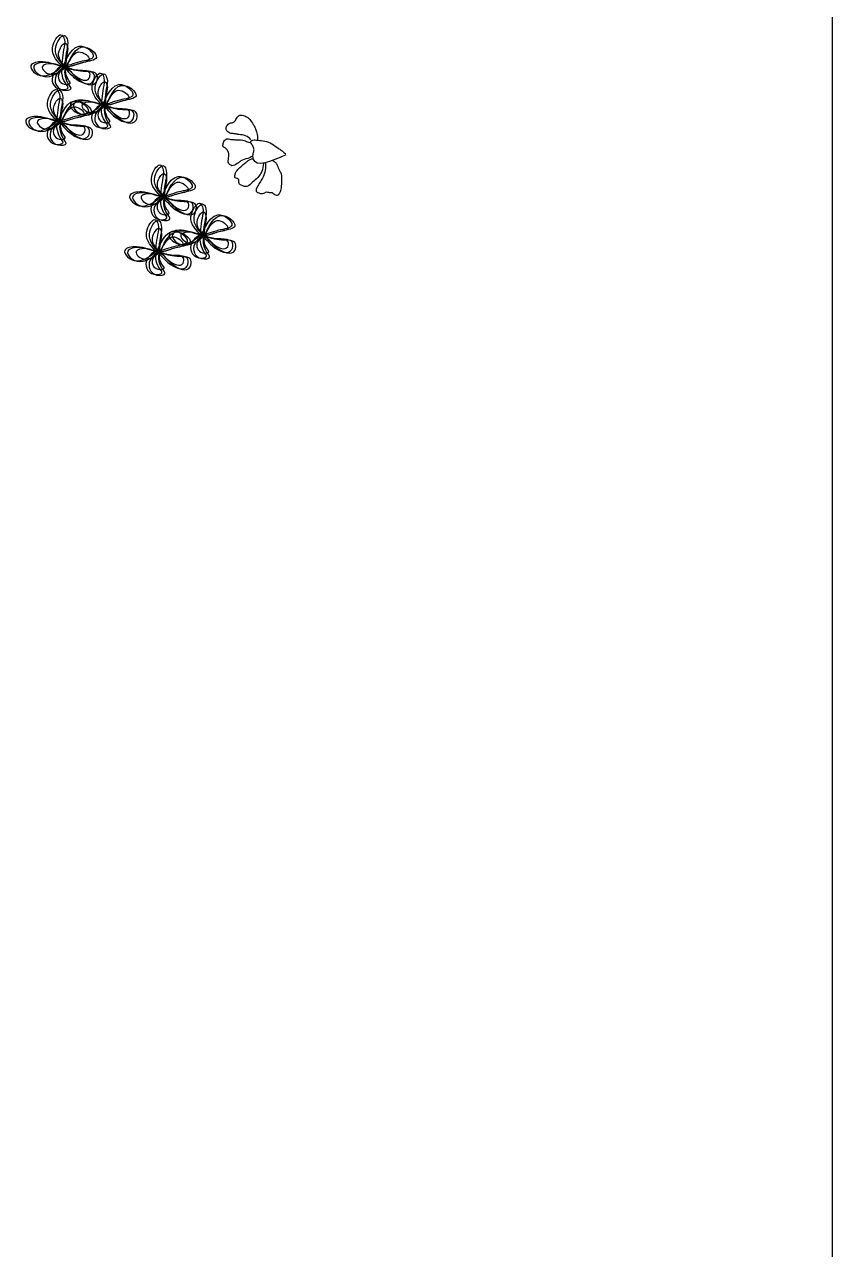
# Model space of a CAD drawing. Header units: metres. Extents: x 3586 to 7307, y 3108 to 6437.
# Drawn here: x 4055.3547 to 4055.5524, y 3261.2568 to 3261.5564 of the extents above; entities that cross this region are included whole.
import ezdxf

# ---------------------------------------------------------------- set-up
doc = ezdxf.new("R2010")
doc.units = ezdxf.units.M
doc.layers.add('PLANTERS', color=3, linetype='Continuous')

msp = doc.modelspace()

# ---------------------------------------------------------------- linework, layer by layer
msp.add_line((4055.55237, 3260.95713), (4055.55237, 3262.0994))
at = {"layer": 'PLANTERS', "color": 241}
for points in [[(4055.36373, 3261.54634), (4055.36173, 3261.55143), (4055.36391, 3261.55379), (4055.36446, 3261.5527), (4055.36428, 3261.55016), (4055.36391, 3261.54598), (4055.36809, 3261.55106), (4055.37155, 3261.54852), (4055.36828, 3261.54725), (4055.36409, 3261.54616), (4055.35919, 3261.54725), (4055.35628, 3261.54634), (4055.35919, 3261.5438), (4055.36373, 3261.54616), (4055.36173, 3261.54416), (4055.36337, 3261.54053), (4055.36537, 3261.54089), (4055.36464, 3261.54216), (4055.36409, 3261.5458), (4055.36682, 3261.54344), (4055.37155, 3261.54253), (4055.37173, 3261.54416), (4055.36828, 3261.54507), (4055.36428, 3261.54598)], [(4055.36448, 3261.54615), (4055.36248, 3261.55123), (4055.36467, 3261.5536), (4055.36521, 3261.55251), (4055.36503, 3261.54996), (4055.36467, 3261.54579), (4055.36885, 3261.55087), (4055.3723, 3261.54833), (4055.36903, 3261.54706), (4055.36485, 3261.54597), (4055.35994, 3261.54706), (4055.35703, 3261.54615), (4055.35994, 3261.54361), (4055.36448, 3261.54597), (4055.36248, 3261.54397), (4055.36412, 3261.54034), (4055.36612, 3261.5407), (4055.36539, 3261.54197), (4055.36485, 3261.5456), (4055.36758, 3261.54324), (4055.3723, 3261.54233), (4055.37248, 3261.54397), (4055.36903, 3261.54488), (4055.36503, 3261.54579)], [(4055.36468, 3261.54611), (4055.36318, 3261.54992), (4055.36482, 3261.55169), (4055.36522, 3261.55087), (4055.36509, 3261.54897), (4055.36482, 3261.54583), (4055.36795, 3261.54965), (4055.37054, 3261.54774), (4055.36809, 3261.54679), (4055.36495, 3261.54597), (4055.36127, 3261.54679), (4055.35909, 3261.54611), (4055.36127, 3261.5442), (4055.36468, 3261.54597), (4055.36318, 3261.54447), (4055.36441, 3261.54175), (4055.36591, 3261.54202), (4055.36536, 3261.54297), (4055.36495, 3261.5457), (4055.367, 3261.54393), (4055.37054, 3261.54325), (4055.37068, 3261.54447), (4055.36809, 3261.54515), (4055.36509, 3261.54583)], [(4055.37342, 3261.53696), (4055.37142, 3261.54205), (4055.37361, 3261.54441), (4055.37415, 3261.54332), (4055.37397, 3261.54078), (4055.37361, 3261.5366), (4055.37779, 3261.54168), (4055.38124, 3261.53914), (4055.37797, 3261.53787), (4055.37379, 3261.53678), (4055.36888, 3261.53787), (4055.36597, 3261.53696), (4055.36888, 3261.53442), (4055.37342, 3261.53678), (4055.37142, 3261.53478), (4055.37306, 3261.53115), (4055.37506, 3261.53151), (4055.37433, 3261.53278), (4055.37379, 3261.53642), (4055.37651, 3261.53405), (4055.38124, 3261.53315), (4055.38142, 3261.53478), (4055.37797, 3261.53569), (4055.37397, 3261.5366)], [(4055.37418, 3261.53677), (4055.37218, 3261.54185), (4055.37436, 3261.54421), (4055.3749, 3261.54312), (4055.37472, 3261.54058), (4055.37436, 3261.5364), (4055.37854, 3261.54149), (4055.38199, 3261.53895), (4055.37872, 3261.53768), (4055.37454, 3261.53659), (4055.36963, 3261.53768), (4055.36672, 3261.53677), (4055.36963, 3261.53422), (4055.37418, 3261.53659), (4055.37218, 3261.53459), (4055.37381, 3261.53096), (4055.37581, 3261.53132), (4055.37509, 3261.53259), (4055.37454, 3261.53622), (4055.37727, 3261.53386), (4055.38199, 3261.53295), (4055.38218, 3261.53459), (4055.37872, 3261.5355), (4055.37472, 3261.5364)], [(4055.37437, 3261.53673), (4055.37287, 3261.54054), (4055.37451, 3261.54231), (4055.37492, 3261.54149), (4055.37478, 3261.53959), (4055.37451, 3261.53645), (4055.37764, 3261.54027), (4055.38023, 3261.53836), (4055.37778, 3261.53741), (4055.37464, 3261.53659), (4055.37096, 3261.53741), (4055.36878, 3261.53673), (4055.37096, 3261.53482), (4055.37437, 3261.53659), (4055.37287, 3261.53509), (4055.3741, 3261.53237), (4055.3756, 3261.53264), (4055.37505, 3261.53359), (4055.37464, 3261.53632), (4055.37669, 3261.53455), (4055.38023, 3261.53386), (4055.38037, 3261.53509), (4055.37778, 3261.53577), (4055.37478, 3261.53645)], [(4055.36251, 3261.53294), (4055.36051, 3261.53802), (4055.36269, 3261.54039), (4055.36324, 3261.5393), (4055.36305, 3261.53675), (4055.36269, 3261.53258), (4055.36687, 3261.53766), (4055.37033, 3261.53512), (4055.36705, 3261.53385), (4055.36287, 3261.53276), (4055.35796, 3261.53385), (4055.35505, 3261.53294), (4055.35796, 3261.5304), (4055.36251, 3261.53276), (4055.36051, 3261.53076), (4055.36214, 3261.52713), (4055.36414, 3261.52749), (4055.36342, 3261.52876), (4055.36287, 3261.53239), (4055.3656, 3261.53003), (4055.37033, 3261.52912), (4055.37051, 3261.53076), (4055.36705, 3261.53167), (4055.36305, 3261.53258)], [(4055.36326, 3261.53274), (4055.36126, 3261.53783), (4055.36344, 3261.54019), (4055.36399, 3261.5391), (4055.36381, 3261.53656), (4055.36344, 3261.53238), (4055.36762, 3261.53747), (4055.37108, 3261.53492), (4055.36781, 3261.53365), (4055.36363, 3261.53256), (4055.35872, 3261.53365), (4055.35581, 3261.53274), (4055.35872, 3261.5302), (4055.36326, 3261.53256), (4055.36126, 3261.53057), (4055.3629, 3261.52693), (4055.3649, 3261.5273), (4055.36417, 3261.52857), (4055.36363, 3261.5322), (4055.36635, 3261.52984), (4055.37108, 3261.52893), (4055.37126, 3261.53057), (4055.36781, 3261.53147), (4055.36381, 3261.53238)], [(4055.36346, 3261.5327), (4055.36196, 3261.53652), (4055.36359, 3261.53829), (4055.364, 3261.53747), (4055.36387, 3261.53556), (4055.36359, 3261.53243), (4055.36673, 3261.53624), (4055.36932, 3261.53434), (4055.36686, 3261.53338), (4055.36373, 3261.53257), (4055.36005, 3261.53338), (4055.35787, 3261.5327), (4055.36005, 3261.5308), (4055.36346, 3261.53257), (4055.36196, 3261.53107), (4055.36318, 3261.52834), (4055.36468, 3261.52862), (4055.36414, 3261.52957), (4055.36373, 3261.53229), (4055.36577, 3261.53052), (4055.36932, 3261.52984), (4055.36946, 3261.53107), (4055.36686, 3261.53175), (4055.36387, 3261.53243)]]:
    msp.add_spline(points, degree=3, dxfattribs=at)
at = {"layer": 'PLANTERS', "color": 1}
for points in [[(4055.41012, 3261.52818), (4055.40878, 3261.52918), (4055.40713, 3261.52945), (4055.40631, 3261.52962), (4055.40525, 3261.52975), (4055.40446, 3261.53015), (4055.40406, 3261.53065), (4055.40404, 3261.53119), (4055.40416, 3261.53149), (4055.40509, 3261.53229), (4055.40548, 3261.53233), (4055.40614, 3261.53271), (4055.4067, 3261.53364), (4055.40688, 3261.53385), (4055.40754, 3261.53423), (4055.40799, 3261.53418), (4055.40916, 3261.53373), (4055.40986, 3261.53312), (4055.41064, 3261.53195), (4055.41115, 3261.53105), (4055.41149, 3261.53009), (4055.41172, 3261.52876), (4055.41174, 3261.5283), (4055.41172, 3261.52815), (4055.41171, 3261.528)], [(4055.4105, 3261.52423), (4055.40976, 3261.52378), (4055.40801, 3261.52322), (4055.40734, 3261.52276), (4055.4061, 3261.52199), (4055.40547, 3261.52183), (4055.4049, 3261.52213), (4055.40463, 3261.52247), (4055.40452, 3261.52286), (4055.40456, 3261.52316), (4055.40459, 3261.52347), (4055.40463, 3261.52377), (4055.40471, 3261.52445), (4055.40432, 3261.52572), (4055.40398, 3261.52607), (4055.40354, 3261.52627), (4055.4032, 3261.52662), (4055.40323, 3261.52684), (4055.40349, 3261.52773), (4055.40425, 3261.52841), (4055.40493, 3261.52833), (4055.40592, 3261.52821), (4055.40698, 3261.52817), (4055.40849, 3261.52799), (4055.40951, 3261.52756), (4055.41011, 3261.52742)], [(4055.41867, 3261.52449), (4055.41068, 3261.52352), (4055.41068, 3261.52489), (4055.41086, 3261.52572), (4055.41064, 3261.52643), (4055.41013, 3261.52733), (4055.41, 3261.52758), (4055.41011, 3261.5278), (4055.41114, 3261.52814), (4055.41182, 3261.52806), (4055.41348, 3261.52786), (4055.41524, 3261.5272), (4055.4168, 3261.52609), (4055.41751, 3261.52563), (4055.41842, 3261.52491), (4055.41863, 3261.52481)], [(4055.38791, 3261.51451), (4055.38591, 3261.51959), (4055.3881, 3261.52195), (4055.38864, 3261.52086), (4055.38846, 3261.51832), (4055.3881, 3261.51414), (4055.39228, 3261.51923), (4055.39573, 3261.51669), (4055.39246, 3261.51541), (4055.38828, 3261.51432), (4055.38337, 3261.51541), (4055.38046, 3261.51451), (4055.38337, 3261.51196), (4055.38791, 3261.51432), (4055.38591, 3261.51233), (4055.38755, 3261.50869), (4055.38955, 3261.50906), (4055.38882, 3261.51033), (4055.38828, 3261.51396), (4055.391, 3261.5116), (4055.39573, 3261.51069), (4055.39591, 3261.51233), (4055.39246, 3261.51323), (4055.38846, 3261.51414)], [(4055.38867, 3261.51431), (4055.38667, 3261.5194), (4055.38885, 3261.52176), (4055.3894, 3261.52067), (4055.38921, 3261.51813), (4055.38885, 3261.51395), (4055.39303, 3261.51903), (4055.39649, 3261.51649), (4055.39321, 3261.51522), (4055.38903, 3261.51413), (4055.38412, 3261.51522), (4055.38121, 3261.51431), (4055.38412, 3261.51177), (4055.38867, 3261.51413), (4055.38667, 3261.51213), (4055.3883, 3261.5085), (4055.3903, 3261.50886), (4055.38958, 3261.51013), (4055.38903, 3261.51377), (4055.39176, 3261.51141), (4055.39649, 3261.5105), (4055.39667, 3261.51213), (4055.39321, 3261.51304), (4055.38921, 3261.51395)], [(4055.41319, 3261.52238), (4055.41274, 3261.52044), (4055.41179, 3261.51895), (4055.41051, 3261.51779), (4055.40909, 3261.51673), (4055.40775, 3261.51705), (4055.40719, 3261.51749), (4055.40717, 3261.51803), (4055.40713, 3261.51834), (4055.40671, 3261.5187), (4055.40627, 3261.51883), (4055.40622, 3261.51968), (4055.40653, 3261.5204), (4055.4069, 3261.5209), (4055.40784, 3261.52178), (4055.40861, 3261.52246), (4055.40903, 3261.52279), (4055.40961, 3261.52319), (4055.41026, 3261.52349), (4055.41058, 3261.52361)], [(4055.41366, 3261.52248), (4055.41361, 3261.52072), (4055.41293, 3261.51881), (4055.41227, 3261.51774), (4055.4116, 3261.51659), (4055.41141, 3261.51562), (4055.41182, 3261.51527), (4055.41256, 3261.51503), (4055.41326, 3261.5151), (4055.41367, 3261.51536), (4055.41466, 3261.51532), (4055.41526, 3261.51525), (4055.41612, 3261.51469), (4055.41657, 3261.51463), (4055.41717, 3261.51518), (4055.41755, 3261.51643), (4055.41768, 3261.51826), (4055.41756, 3261.5198), (4055.41719, 3261.52054), (4055.41658, 3261.52191), (4055.41612, 3261.52258), (4055.41577, 3261.52285), (4055.41549, 3261.52303)], [(4055.38886, 3261.51427), (4055.38736, 3261.51808), (4055.389, 3261.51986), (4055.38941, 3261.51904), (4055.38927, 3261.51713), (4055.389, 3261.514), (4055.39213, 3261.51781), (4055.39473, 3261.5159), (4055.39227, 3261.51495), (4055.38914, 3261.51413), (4055.38545, 3261.51495), (4055.38327, 3261.51427), (4055.38545, 3261.51236), (4055.38886, 3261.51413), (4055.38736, 3261.51264), (4055.38859, 3261.50991), (4055.39009, 3261.51018), (4055.38954, 3261.51114), (4055.38914, 3261.51386), (4055.39118, 3261.51209), (4055.39473, 3261.51141), (4055.39486, 3261.51264), (4055.39227, 3261.51332), (4055.38927, 3261.514)], [(4055.39761, 3261.50512), (4055.39561, 3261.51021), (4055.39779, 3261.51257), (4055.39833, 3261.51148), (4055.39815, 3261.50894), (4055.39779, 3261.50476), (4055.40197, 3261.50985), (4055.40542, 3261.5073), (4055.40215, 3261.50603), (4055.39797, 3261.50494), (4055.39306, 3261.50603), (4055.39015, 3261.50512), (4055.39306, 3261.50258), (4055.39761, 3261.50494), (4055.39561, 3261.50295), (4055.39724, 3261.49931), (4055.39924, 3261.49968), (4055.39852, 3261.50095), (4055.39797, 3261.50458), (4055.4007, 3261.50222), (4055.40542, 3261.50131), (4055.40561, 3261.50295), (4055.40215, 3261.50385), (4055.39815, 3261.50476)], [(4055.39836, 3261.50493), (4055.39636, 3261.51002), (4055.39854, 3261.51238), (4055.39909, 3261.51129), (4055.39891, 3261.50875), (4055.39854, 3261.50457), (4055.40272, 3261.50965), (4055.40618, 3261.50711), (4055.40291, 3261.50584), (4055.39872, 3261.50475), (4055.39382, 3261.50584), (4055.39091, 3261.50493), (4055.39382, 3261.50239), (4055.39836, 3261.50475), (4055.39636, 3261.50275), (4055.398, 3261.49912), (4055.4, 3261.49948), (4055.39927, 3261.50075), (4055.39872, 3261.50439), (4055.40145, 3261.50203), (4055.40618, 3261.50112), (4055.40636, 3261.50275), (4055.40291, 3261.50366), (4055.39891, 3261.50457)], [(4055.39855, 3261.50489), (4055.39705, 3261.5087), (4055.39869, 3261.51047), (4055.3991, 3261.50966), (4055.39896, 3261.50775), (4055.39869, 3261.50462), (4055.40183, 3261.50843), (4055.40442, 3261.50652), (4055.40196, 3261.50557), (4055.39883, 3261.50475), (4055.39515, 3261.50557), (4055.39296, 3261.50489), (4055.39515, 3261.50298), (4055.39855, 3261.50475), (4055.39705, 3261.50325), (4055.39828, 3261.50053), (4055.39978, 3261.5008), (4055.39924, 3261.50176), (4055.39883, 3261.50448), (4055.40087, 3261.50271), (4055.40442, 3261.50203), (4055.40455, 3261.50325), (4055.40196, 3261.50394), (4055.39896, 3261.50462)], [(4055.38669, 3261.5011), (4055.38469, 3261.50619), (4055.38687, 3261.50855), (4055.38742, 3261.50746), (4055.38724, 3261.50492), (4055.38687, 3261.50074), (4055.39105, 3261.50582), (4055.39451, 3261.50328), (4055.39124, 3261.50201), (4055.38705, 3261.50092), (4055.38215, 3261.50201), (4055.37924, 3261.5011), (4055.38215, 3261.49856), (4055.38669, 3261.50092), (4055.38469, 3261.49892), (4055.38633, 3261.49529), (4055.38833, 3261.49565), (4055.3876, 3261.49692), (4055.38705, 3261.50056), (4055.38978, 3261.4982), (4055.39451, 3261.49729), (4055.39469, 3261.49892), (4055.39124, 3261.49983), (4055.38724, 3261.50074)], [(4055.38744, 3261.50091), (4055.38545, 3261.50599), (4055.38763, 3261.50836), (4055.38817, 3261.50727), (4055.38799, 3261.50472), (4055.38763, 3261.50055), (4055.39181, 3261.50563), (4055.39526, 3261.50309), (4055.39199, 3261.50182), (4055.38781, 3261.50073), (4055.3829, 3261.50182), (4055.37999, 3261.50091), (4055.3829, 3261.49837), (4055.38744, 3261.50073), (4055.38545, 3261.49873), (4055.38708, 3261.4951), (4055.38908, 3261.49546), (4055.38835, 3261.49673), (4055.38781, 3261.50036), (4055.39054, 3261.498), (4055.39526, 3261.49709), (4055.39544, 3261.49873), (4055.39199, 3261.49964), (4055.38799, 3261.50055)], [(4055.38764, 3261.50087), (4055.38614, 3261.50468), (4055.38778, 3261.50645), (4055.38818, 3261.50563), (4055.38805, 3261.50373), (4055.38778, 3261.50059), (4055.39091, 3261.50441), (4055.3935, 3261.5025), (4055.39105, 3261.50155), (4055.38791, 3261.50073), (4055.38423, 3261.50155), (4055.38205, 3261.50087), (4055.38423, 3261.49896), (4055.38764, 3261.50073), (4055.38614, 3261.49923), (4055.38737, 3261.49651), (4055.38887, 3261.49678), (4055.38832, 3261.49773), (4055.38791, 3261.50046), (4055.38996, 3261.49869), (4055.3935, 3261.49801), (4055.39364, 3261.49923), (4055.39105, 3261.49991), (4055.38805, 3261.50059)]]:
    msp.add_spline(points, degree=3, dxfattribs=at)

doc.saveas('drawing.dxf')
